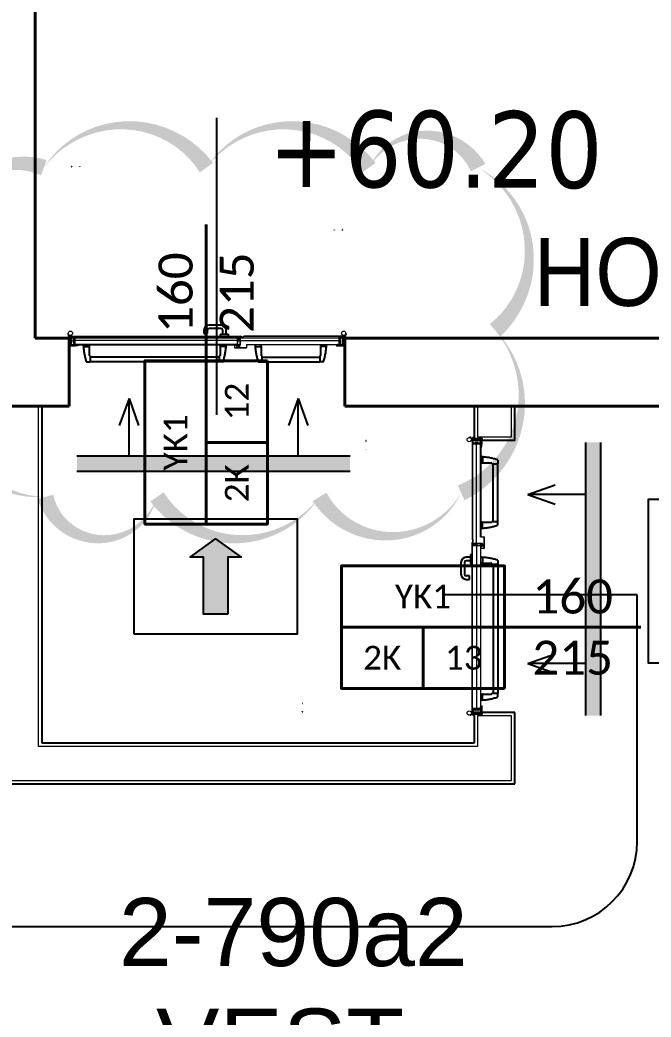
# Model space of a CAD drawing. Header units: centimetres. Extents: x -678439 to 55805, y -426864 to 17948.
# Drawn here: x 49681 to 50052, y 10105 to 10691 of the extents above; entities that cross this region are included whole.
import ezdxf
from ezdxf.enums import TextEntityAlignment as Align

# ---------------------------------------------------------------- set-up
doc = ezdxf.new("R2010")
doc.units = ezdxf.units.CM
doc.header["$LTSCALE"] = 0.01
doc.header["$MEASUREMENT"] = 0
doc.linetypes.add('DOT', pattern=[6.35, 0, -6.35])
doc.linetypes.add('HIDDEN', pattern=[9.525, 6.35, -3.175])
doc.layers.get('0').update_dxf_attribs({"lineweight": 0})
for name, color, linetype in [('6', 242, 'Continuous'), ('AG-DOOR', 2, 'Continuous'), ('AG-DOOR-OPENING', 9, 'HIDDEN'), ('AG-HATCH', 9, 'Continuous'), ('AG-PLASTER', 73, 'Continuous'), ('AR-REV06', 252, 'Continuous'), ('V_KOT', 2, 'Continuous')]:
    doc.layers.add(name, color=color, linetype=linetype)
for name, color, linetype, lineweight in [('AG-DOOR-NOTATION-FIRE', 1, 'Continuous', 40), ('AG-Door_Aluminum', 60, 'Continuous', 13), ('AG-Furniture', 9, 'Continuous', 9), ('AG-Insulation_Heat_Rockwool', 95, 'BATTING', 13), ('AG-Wall', 4, 'Continuous', 20), ('AI-040 @ 250', 2, 'Continuous', 20), ('HOLD', 7, 'Continuous', 0), ('PERDE DUVAR', 5, 'Continuous', 40), ('sıva', 160, 'Continuous', 9)]:
    doc.layers.add(name, color=color, linetype=linetype, lineweight=lineweight)
doc.styles.add('Arial', font='arial.ttf')
doc.styles.add('ARIAL-ING', font='arial.ttf')
doc.styles.add('CALIBRI LIGHT', font='calibril.ttf')
doc.linetypes.add('BATTING', pattern='A,0.0001,-0.1,[134,ltypeshp.shx,S=0.1,R=0,X=-0.1,Y=0],-0.2,[134,ltypeshp.shx,S=0.1,R=180,X=0.1,Y=0],-0.1', length=0.4001)

# ---------------------------------------------------------------- blocks, each defined once
blk = doc.blocks.new('conta')
at = {"layer": 'sıva', "ltscale": 10}
for p, q in [((-2649.87, 5345.53), (-2649.81, 5345.61)), ((-2649.25, 5345.41), (-2649.09, 5345.51)), ((-2649.88, 5344.46), (-2649.78, 5344.3)), ((-2649.78, 5344.3), (-2649.74, 5344.3)), ((-2649.72, 5345.4), (-2649.28, 5345.4)), ((-2648.97, 5344.05), (-2648.78, 5343.8)), ((-2648.87, 5344.09), (-2648.7, 5343.86)), ((-2648.83, 5344.87), (-2648.56, 5345.24)), ((-2648.77, 5345.12), (-2648.63, 5345.3)), ((-2648.71, 5343.79), (-2648.71, 5343.79)), ((-2648.56, 5345.31), (-2648.56, 5345.31))]:
    blk.add_line(p, q, dxfattribs=at)
for centre, radius, start, end in [((-2653.03, 5345), 3.19, 350.46739, 8.93723), ((-2649.83, 5345.5), 0.05, 140.63452, 188.93723), ((-2649.74, 5345.58), 0.0696, 22.24275, 159.25804), ((-2649.08, 5345.49), 0.03, 4.79721, 123.00619), ((-2650.22, 5344.99), 1.27, 338.70659, 23.04177), ((-2649.01, 5345.57), 0.05, 18.79511, 42.1429), ((-2651.17, 5344.83), 2.33, 7.58966, 18.79511), ((-2649.87, 5344.47), 0.02, 170.46739, 213.74513), ((-2650.94, 5345.01), 1.24, 340.33821, 16.77718), ((-2649.74, 5344.58), 0.03, 160.33821, 273.26661), ((-2649.72, 5345.37), 0.03, 90, 196.77718), ((-2649.56, 5341.55), 3.01, 80.43616, 93.26661), ((-2649.28, 5345.45), 0.05, 270, 303.00619), ((-2649.22, 5344.14), 0.231, 353.95711, 81.90038), ((-2649.06, 5344.54), 0.03, 260.43616, 338.70659), ((-2648.89, 5344.11), 0.1, 173.95711, 217.26527), ((-2658.2, 5345.19), 9.36, 353.68569, 357.8537), ((-2648.79, 5344.15), 0.1, 173.68569, 217.26527), ((-2648.81, 5345.15), 0.05, 187.58966, 322.73473), ((-2648.79, 5344.84), 0.05, 142.73473, 180.2669), ((-2648.74, 5343.83), 0.05, 217.26527, 307.26527), ((-2648.74, 5343.83), 0.05, 307.26527, 37.26527), ((-2648.59, 5345.27), 0.05, 52.73473, 142.73473), ((-2648.59, 5345.27), 0.05, 322.73473, 52.73473)]:
    blk.add_arc(centre, radius, start, end, dxfattribs=at)
for points, knots in [([(-2648.98, 5345.6), (-2649, 5345.63), (-2649.09, 5345.71), (-2649.23, 5345.44), (-2649.32, 5345.74), (-2649.39, 5345.46), (-2649.51, 5345.75), (-2649.59, 5345.5), (-2649.65, 5345.57), (-2649.68, 5345.61)], [0.0086373, 0.0086373, 0.0086373, 0.0086373, 0.1097304, 0.3133405, 0.4430081, 0.5658764, 0.7165186, 0.8527974, 0.9648495, 0.9648495, 0.9648495, 0.9648495]), ([(-2649.74, 5344.31), (-2649.74, 5344.34), (-2649.7, 5344.52), (-2649.59, 5344.33), (-2649.34, 5344.36), (-2649.23, 5344.37), (-2649.18, 5344.37)], [0, 0, 0, 0, 0.1008757, 0.3841126, 0.5436166, 0.6906785, 0.6906785, 0.6906785, 0.6906785])]:
    blk.add_open_spline(points, degree=3, knots=knots, dxfattribs=at)
blk = doc.blocks.new('YANGIN KAC KAPI')
at = {"layer": 'AG-HATCH', "lineweight": 5, "ltscale": 2}
h = blk.add_hatch(color=256, dxfattribs=at)
h.dxf.hatch_style = 1
h.paths.add_polyline_path([(-1.5935, -0.0225), (-1.5955, -0.0225), (-1.5955, -0.0085), (-1.5935, -0.0085)])
h = blk.add_hatch(color=256, dxfattribs=at)
h.dxf.hatch_style = 1
h.paths.add_polyline_path([(-0.0265, -0.0225), (-0.0245, -0.0225), (-0.0245, -0.0085), (-0.0265, -0.0085)])
at = {"layer": 'AG-DOOR', "color": 4, "lineweight": -2, "ltscale": 10}
for p, q in [((-0.728, 0.0772), (-0.798, 0.0772)), ((-0.828, 0.0472), (-0.828, 0.0272)), ((-0.828, 0.0272), (-0.808, 0.0272)), ((-0.808, 0.0272), (-0.808, 0.0472)), ((-0.728, 0.0572), (-0.798, 0.0572)), ((-0.733, 0.0187), (-0.733, 0.0112)), ((-0.6855, 0.0212), (-0.7305, 0.0212)), ((-0.718, 0.0212), (-0.718, 0.0472)), ((-0.698, 0.0212), (-0.698, 0.0472)), ((-0.683, 0.0112), (-0.683, 0.0187))]:
    blk.add_line(p, q, dxfattribs=at)
at = {"layer": 'AG-DOOR', "color": 9, "linetype": 'HIDDEN', "ltscale": 100}
for p, q in [((-1.5372, -0.0463), (-1.5372, -0.0388)), ((-1.5372, -0.0463), (-1.5372, -0.0388)), ((-1.5372, -0.0463), (-1.5372, -0.0388)), ((-1.5347, -0.0488), (-1.5047, -0.0488)), ((-1.5022, -0.0388), (-1.5022, -0.0463)), ((-1.5022, -0.0463), (-1.5022, -0.1013)), ((-0.733, -0.0463), (-0.733, -0.0388)), ((-0.733, -0.0463), (-0.733, -0.0388)), ((-0.733, -0.0463), (-0.733, -0.0388)), ((-0.733, -0.0463), (-0.733, -0.1013)), ((-0.7005, -0.0488), (-0.7305, -0.0488)), ((-0.698, -0.0388), (-0.698, -0.0463)), ((-0.527, -0.0388), (-0.527, -0.0463)), ((-0.5245, -0.0488), (-0.4945, -0.0488)), ((-0.492, -0.0463), (-0.492, -0.0388)), ((-0.492, -0.0463), (-0.492, -0.0388)), ((-0.492, -0.0463), (-0.492, -0.0388)), ((-0.492, -0.0463), (-0.492, -0.1013)), ((-0.1428, -0.0388), (-0.1428, -0.0463)), ((-0.1428, -0.0463), (-0.1428, -0.1013)), ((-0.1103, -0.0488), (-0.1403, -0.0488)), ((-0.1078, -0.0463), (-0.1078, -0.0388)), ((-0.1078, -0.0463), (-0.1078, -0.0388)), ((-0.1078, -0.0463), (-0.1078, -0.0388)), ((-1.4972, -0.1038), (-1.4997, -0.1038)), ((-1.4972, -0.1038), (-1.4972, -0.1388)), ((-0.738, -0.1113), (-1.4972, -0.1113)), ((-0.738, -0.1038), (-0.738, -0.1388)), ((-0.738, -0.1038), (-0.7355, -0.1038)), ((-0.487, -0.1038), (-0.4895, -0.1038)), ((-0.487, -0.1038), (-0.487, -0.1388)), ((-0.487, -0.1113), (-0.1478, -0.1113)), ((-0.1478, -0.1038), (-0.1478, -0.1388)), ((-0.1478, -0.1038), (-0.1453, -0.1038)), ((-1.5179, -0.1388), (-1.4972, -0.1388)), ((-0.738, -0.1388), (-1.4972, -0.1388)), ((-0.7173, -0.1388), (-0.738, -0.1388)), ((-0.5077, -0.1388), (-0.487, -0.1388)), ((-0.487, -0.1388), (-0.1478, -0.1388)), ((-0.1271, -0.1388), (-0.1478, -0.1388))]:
    blk.add_line(p, q, dxfattribs=at)
at = {"layer": 'AG-DOOR', "color": 9, "ltscale": 10}
for p, q in [((-0.627, -0.001), (-0.63, -0.001)), ((-0.63, -0.0203), (-0.627, -0.0203)), ((-0.627, -0.016), (-0.627, -0.001)), ((-0.627, -0.0035), (-0.617, -0.0035)), ((-0.627, -0.0055), (-0.617, -0.0055)), ((-0.617, -0.0095), (-0.627, -0.016)), ((-0.627, -0.0203), (-0.627, -0.016))]:
    blk.add_line(p, q, dxfattribs=at)
at = {"layer": 'AG-DOOR', "color": 4, "lineweight": -2, "ltscale": 10}
for centre, radius, start, end in [((-0.798, 0.0472), 0.03, 90, 180), ((-0.728, 0.0472), 0.03, 0, 90), ((-0.798, 0.0472), 0.01, 90, 180), ((-0.7305, 0.0187), 0.0025, 90, 180), ((-0.728, 0.0472), 0.01, 0, 90), ((-0.6855, 0.0187), 0.0025, 0, 90)]:
    blk.add_arc(centre, radius, start, end, dxfattribs=at)
at = {"layer": 'AG-DOOR', "color": 9, "linetype": 'HIDDEN', "ltscale": 100}
for centre, radius, start, end in [((-1.1616, -0.0232), 0.3763, 183.52771, 197.61984), ((-1.5347, -0.0463), 0.0025, 180, 270), ((-1.5047, -0.0463), 0.0025, 270, 0), ((-0.7305, -0.0463), 0.0025, 180, 270), ((-0.7305, -0.0463), 0.0025, 180, 270), ((-0.7305, -0.0463), 0.0025, 180, 270), ((-1.0736, -0.0232), 0.3763, 342.38016, 356.47229), ((-0.7005, -0.0463), 0.0025, 270, 0), ((-0.1514, -0.0232), 0.3763, 183.52771, 197.61984), ((-0.5245, -0.0463), 0.0025, 180, 270), ((-0.4945, -0.0463), 0.0025, 270, 0), ((-0.4945, -0.0463), 0.0025, 270, 0), ((-0.4945, -0.0463), 0.0025, 270, 0), ((-0.1403, -0.0463), 0.0025, 180, 270), ((-0.4834, -0.0232), 0.3763, 342.38016, 356.47229), ((-0.1103, -0.0463), 0.0025, 270, 0), ((-1.4997, -0.1013), 0.0025, 180, 270), ((-0.7355, -0.1013), 0.0025, 270, 0), ((-0.4895, -0.1013), 0.0025, 180, 270), ((-0.1453, -0.1013), 0.0025, 270, 0), ((-1.5179, -0.1363), 0.0025, 197.61984, 270), ((-0.7173, -0.1363), 0.0025, 270, 342.38016), ((-0.5077, -0.1363), 0.0025, 197.61984, 270), ((-0.1271, -0.1363), 0.0025, 270, 342.38016)]:
    blk.add_arc(centre, radius, start, end, dxfattribs=at)
at = {"layer": 'AG-DOOR-OPENING', "color": 9, "linetype": 'DOT', "ltscale": 80}
for points in [[(-1.607, 0.0112), (-1.607, 1.0072, -0.414214), (-1.606, 1.0082), (-1.558, 1.0082, -0.414214), (-1.557, 1.0072), (-1.557, 0.0112)], [(-0.013, 0.0112), (-0.013, 0.6352, 0.414214), (-0.014, 0.6362), (-0.062, 0.6362, 0.414214), (-0.063, 0.6352), (-0.063, 0.0112)]]:
    blk.add_lwpolyline(points, format="xyb", dxfattribs=at)
for centre, radius, start, end in [((-1.6077, 0.0095), 0.9977, 0.0403, 89.95951), ((-0.015, 0.0395), 0.5957, 89.80913, 182.81068)]:
    blk.add_arc(centre, radius, start, end, dxfattribs=at)
at = {"layer": 'AG-Door_Aluminum', "color": 9, "ltscale": 10}
for p, q in [((-1.6255, 0.0251), (-1.629, 0.024)), ((-1.6213, 0.0143), (-1.6205, 0.0108)), ((-1.6205, 0.0108), (-1.6176, 0.0114)), ((-1.6176, 0.0114), (-1.6186, 0.0162)), ((-1.6176, 0.01), (-1.6176, 0.0167)), ((-1.6146, 0.01), (-1.6146, 0.0161)), ((-1.6047, 0.0195), (-1.6095, 0.0149)), ((-1.592, 0.008), (-1.6068, 0.008)), ((-1.592, 0.005), (-1.5931, 0.005)), ((-1.59, -0.0085), (-1.59, 0.003)), ((-0.03, -0.0085), (-0.03, 0.003)), ((-0.028, 0.008), (-0.0132, 0.008)), ((-0.028, 0.005), (-0.0269, 0.005)), ((-0.0153, 0.0195), (-0.0105, 0.0149)), ((-0.0054, 0.01), (-0.0054, 0.0161)), ((-0.0024, 0.01), (-0.0024, 0.0167)), ((-0.0024, 0.0114), (-0.0014, 0.0162)), ((0.0005, 0.0108), (-0.0024, 0.0114)), ((0.0013, 0.0143), (0.0005, 0.0108)), ((0.0055, 0.0251), (0.009, 0.024)), ((-1.59, -0.0174), (-1.59, -0.0085)), ((-1.587, -0.0174), (-1.59, -0.0174)), ((-0.033, -0.0174), (-0.03, -0.0174)), ((-0.03, -0.0174), (-0.03, -0.0085))]:
    blk.add_line(p, q, dxfattribs=at)
at = {"layer": 'AG-Door_Aluminum', "ltscale": 0.3}
for p, q in [((-1.607, 0.0092), (-1.607, 0.0102)), ((-1.606, 0.0112), (-0.6109, 0.0112)), ((-1.606, 0.0102), (-0.611, 0.0102)), ((-1.606, 0.0102), (-1.606, 0.0092)), ((-1.606, 0.0092), (-1.587, 0.0092)), ((-1.606, 0.0082), (-1.589, 0.0082)), ((-1.605, 0.0092), (-1.605, 0.0102)), ((-1.589, 0.0092), (-1.589, 0.0082)), ((-1.587, -0.0085), (-1.587, 0.0092)), ((-1.586, -0.0085), (-1.586, 0.0092)), ((-0.631, -0.0085), (-0.631, 0.0092)), ((-0.63, -0.0085), (-0.63, 0.0092)), ((-0.611, 0.0092), (-0.63, 0.0092)), ((-0.628, 0.0092), (-0.628, 0.0082)), ((-0.611, 0.0082), (-0.628, 0.0082)), ((-0.6186, 0.006), (-0.6186, -0.0005)), ((-0.6176, 0.007), (-0.5982, 0.007)), ((-0.6171, 0.006), (-0.5977, 0.006)), ((-0.612, 0.0092), (-0.612, 0.0102)), ((-0.611, 0.0102), (-0.611, 0.0092)), ((-0.61, 0.0092), (-0.61, 0.0102)), ((-0.5982, 0.007), (-0.5945, 0.0112)), ((-0.5977, 0.006), (-0.5941, 0.0102)), ((-0.014, 0.0112), (-0.5945, 0.0112)), ((-0.014, 0.0102), (-0.5941, 0.0102)), ((-0.034, -0.0085), (-0.034, 0.0092)), ((-0.033, -0.0085), (-0.033, 0.0092)), ((-0.014, 0.0092), (-0.033, 0.0092)), ((-0.031, 0.0092), (-0.031, 0.0082)), ((-0.014, 0.0082), (-0.031, 0.0082)), ((-0.015, 0.0092), (-0.015, 0.0102)), ((-0.014, 0.0102), (-0.014, 0.0092)), ((-0.013, 0.0092), (-0.013, 0.0102)), ((-1.587, -0.0378), (-1.587, -0.0085)), ((-1.586, -0.0378), (-1.586, -0.0085)), ((-0.631, -0.0378), (-1.586, -0.0378)), ((-1.586, -0.0388), (-0.631, -0.0388)), ((-0.6468, -0.0576), (-0.6468, -0.0421)), ((-0.6458, -0.0411), (-0.6335, -0.0411)), ((-0.6458, -0.0571), (-0.6458, -0.0426)), ((-0.5783, -0.0586), (-0.6458, -0.0586)), ((-0.6453, -0.0421), (-0.6341, -0.0421)), ((-0.5788, -0.0576), (-0.6453, -0.0576)), ((-0.6336, -0.0427), (-0.6348, -0.0489)), ((-0.6338, -0.0501), (-0.6186, -0.0501)), ((-0.631, -0.0378), (-0.631, -0.0085)), ((-0.63, -0.0378), (-0.63, -0.0085)), ((-0.6176, -0.0491), (-0.6176, -0.0416)), ((-0.5783, -0.0388), (-0.5783, -0.0571)), ((-0.5773, -0.0378), (-0.034, -0.0378)), ((-0.5773, -0.0393), (-0.5773, -0.0576)), ((-0.034, -0.0388), (-0.5768, -0.0388)), ((-0.034, -0.0378), (-0.034, -0.0085)), ((-0.033, -0.0378), (-0.033, -0.0085))]:
    blk.add_line(p, q, dxfattribs=at)
at = {"layer": 'AG-Door_Aluminum', "color": 4, "ltscale": 0.3}
for p, q in [((-1.5948, 0.0044), (-1.5948, -0.0057)), ((-0.0252, 0.0044), (-0.0252, -0.0057)), ((-1.5953, -0.0384), (-1.6067, -0.0384)), ((-1.5973, -0.0085), (-1.5973, -0.0082)), ((-1.5973, -0.0228), (-1.5973, -0.0085)), ((-1.5948, -0.0253), (-1.5948, -0.0379)), ((-0.0252, -0.0253), (-0.0252, -0.0379)), ((-0.0247, -0.0384), (-0.0133, -0.0384)), ((-0.0227, -0.0085), (-0.0227, -0.0082)), ((-0.0227, -0.0228), (-0.0227, -0.0085))]:
    blk.add_line(p, q, dxfattribs=at)
for points in [[(-1.6242, 0.0074), (-1.6242, 0), (-1.626, 0), (-1.626, 0.0074, -0.414214), (-1.6234, 0.01), (-1.6124, 0.01, -0.414214), (-1.61, 0.0076, 0.414214), (-1.6094, 0.007), (-1.5956, 0.007)], [(-1.5956, 0.0052), (-1.6094, 0.0052, -0.414214), (-1.6118, 0.0076, 0.414214), (-1.6124, 0.0082), (-1.6234, 0.0082, 0.414214), (-1.6242, 0.0074)], [(-1.593, 0.0044), (-1.593, -0.006, -0.414214), (-1.595, -0.008, 0.414214), (-1.5955, -0.0085), (-1.5955, -0.0225, 0.414214), (-1.595, -0.023, -0.414214), (-1.593, -0.025), (-1.593, -0.0379, -0.414214), (-1.5953, -0.0402), (-1.6067, -0.0402, 1), (-1.6067, -0.0432), (-1.5718, -0.0432)], [(-0.027, 0.0044), (-0.027, -0.006, 0.414214), (-0.025, -0.008, -0.414214), (-0.0245, -0.0085), (-0.0245, -0.0225, -0.414214), (-0.025, -0.023, 0.414214), (-0.027, -0.025), (-0.027, -0.0379, 0.414214), (-0.0247, -0.0402), (-0.0133, -0.0402, -1), (-0.0133, -0.0432), (-0.0482, -0.0432)], [(0.0042, 0.0074), (0.0042, 0), (0.006, 0), (0.006, 0.0074, 0.414214), (0.0034, 0.01), (-0.0076, 0.01, 0.414214), (-0.01, 0.0076, -0.414214), (-0.0106, 0.007), (-0.0244, 0.007)], [(-0.0244, 0.0052), (-0.0106, 0.0052, 0.414214), (-0.0082, 0.0076, -0.414214), (-0.0076, 0.0082), (0.0034, 0.0082, -0.414214), (0.0042, 0.0074)], [(-1.581, -0.0432), (-1.581, -0.0414), (-1.5718, -0.0414, -1), (-1.5718, -0.045), (-1.6067, -0.045)], [(-0.039, -0.0432), (-0.039, -0.0414), (-0.0482, -0.0414, 1), (-0.0482, -0.045), (-0.0133, -0.045)]]:
    blk.add_lwpolyline(points, format="xyb", dxfattribs=at)
at = {"layer": 'AG-Door_Aluminum', "ltscale": 0.3}
for points in [[(-0.6176, 0.0055), (-0.6176, 0, 0.414214), (-0.6171, -0.0005), (-0.6168, -0.0005, -0.414214), (-0.6158, -0.0015), (-0.6158, -0.0401, -0.414214), (-0.6168, -0.0411), (-0.6171, -0.0411)], [(-0.6176, -0.0015), (-0.6173, -0.0015, -0.414214), (-0.6168, -0.002), (-0.6168, -0.0396, -0.414214), (-0.6173, -0.0401), (-0.6176, -0.0401, 0.414214), (-0.6186, -0.0411), (-0.6186, -0.0486, -0.414214), (-0.6191, -0.0491), (-0.6332, -0.0491, -0.469603), (-0.6337, -0.0485), (-0.6325, -0.0422)]]:
    blk.add_lwpolyline(points, format="xyb", dxfattribs=at)
at = {"layer": 'AG-Door_Aluminum', "color": 9, "ltscale": 10}
for centre in [(-1.6134, 0.0286), (-0.0066, 0.0286)]:
    blk.add_circle(centre, 0.0126, dxfattribs=at)
for centre, radius, start, end in [((-1.6134, 0.0286), 0.0163, 196.34581, 241.20119), ((-1.6215, 0.0156), 0.00297, 12.12919, 36.6827), ((-1.6068, 0.012), 0.007, 144.8285, 196.60081), ((-1.6068, 0.012), 0.004, 133.50103, 269.7288), ((-1.592, 0.003), 0.005, 0, 89.99772), ((-1.592, 0.003), 0.002, 0, 90), ((-0.028, 0.003), 0.005, 90.00228, 180), ((-0.028, 0.003), 0.002, 90, 180), ((-0.0132, 0.012), 0.004, 270.2712, 46.49897), ((-0.0132, 0.012), 0.007, 343.39919, 35.1715), ((0.0015, 0.0156), 0.00297, 143.3173, 167.87081), ((-0.0066, 0.0286), 0.0163, 298.79881, 343.65419)]:
    blk.add_arc(centre, radius, start, end, dxfattribs=at)
at = {"layer": 'AG-Door_Aluminum', "ltscale": 0.3}
for centre, radius, start, end in [((-1.606, 0.0102), 0.001, 90, 180), ((-1.606, 0.0092), 0.001, 180, 270), ((-1.587, 0.0092), 0.001, 0, 90), ((-0.63, 0.0092), 0.001, 90, 180), ((-0.6176, 0.006), 0.001, 90, 180), ((-0.6171, 0.0055), 0.0005, 90, 180), ((-0.611, 0.0102), 0.001, 0, 90), ((-0.611, 0.0092), 0.001, 270, 0), ((-0.033, 0.0092), 0.001, 90, 180), ((-0.014, 0.0102), 0.001, 0, 90), ((-0.014, 0.0092), 0.001, 270, 0), ((-1.586, -0.0378), 0.001, 180, 270), ((-0.6458, -0.0421), 0.001, 90, 180), ((-0.6458, -0.0576), 0.001, 180, 270), ((-0.6453, -0.0426), 0.0005, 90, 180), ((-0.6453, -0.0571), 0.0005, 180, 270), ((-0.6338, -0.0491), 0.001, 168.93196, 270), ((-0.6341, -0.0426), 0.0005, 348.93196, 90), ((-0.6335, -0.0421), 0.001, 349.38034, 90), ((-0.631, -0.0378), 0.001, 270, 0), ((-0.6176, -0.0005), 0.001, 180, 270), ((-0.6186, -0.0491), 0.001, 270, 0), ((-0.6171, -0.0416), 0.0005, 90, 180), ((-0.5788, -0.0571), 0.0005, 270, 0), ((-0.5773, -0.0388), 0.001, 90.00032, 180), ((-0.5783, -0.0576), 0.001, 270, 0), ((-0.5768, -0.0393), 0.0005, 90, 180), ((-0.034, -0.0378), 0.001, 270, 0)]:
    blk.add_arc(centre, radius, start, end, dxfattribs=at)
at = {"layer": 'AG-Door_Aluminum', "color": 4, "ltscale": 0.3}
for centre, radius, start, end in [((-1.5956, 0.0044), 0.0026, 0, 90), ((-1.5956, 0.0044), 0.0008, 0, 90), ((-0.0244, 0.0044), 0.0026, 90, 180), ((-0.0244, 0.0044), 0.0008, 90, 180), ((-1.6067, -0.0417), 0.0033, 90, 270), ((-1.5953, -0.0082), 0.002, 90, 180), ((-1.5953, -0.0228), 0.002, 180, 270), ((-1.5953, -0.0057), 0.0005, 270, 0), ((-1.5953, -0.0253), 0.0005, 0, 90), ((-1.5953, -0.0379), 0.0005, 270, 0), ((-0.0247, -0.0057), 0.0005, 180, 270), ((-0.0247, -0.0253), 0.0005, 90, 180), ((-0.0247, -0.0379), 0.0005, 180, 270), ((-0.0247, -0.0082), 0.002, 0, 90), ((-0.0247, -0.0228), 0.002, 270, 0), ((-0.0133, -0.0417), 0.0033, 270, 90)]:
    blk.add_arc(centre, radius, start, end, dxfattribs=at)
at = {"layer": 'AG-HATCH', "color": 9, "linetype": 'Continuous'}
for p, q in [((-1.606, -0.0432), (-1.5878, -0.0432)), ((-1.6015, -0.0427), (-1.6015, -0.0422)), ((-1.6014, -0.0419), (-1.6004, -0.0403)), ((-1.6003, -0.0413), (-1.5998, -0.0407)), ((-1.6001, -0.0416), (-1.5984, -0.0416)), ((-1.5976, -0.0412), (-1.5971, -0.0403)), ((-1.5969, -0.0413), (-1.5966, -0.0407)), ((-1.5967, -0.0416), (-1.5951, -0.0416)), ((-1.593, -0.0395), (-1.593, -0.0353)), ((-1.592, -0.0352), (-1.5905, -0.0403)), ((-0.019, -0.0432), (-0.0322, -0.0432)), ((-0.028, -0.0352), (-0.0295, -0.0403)), ((-0.027, -0.0395), (-0.027, -0.0353)), ((-0.0233, -0.0416), (-0.0249, -0.0416)), ((-0.0231, -0.0413), (-0.0234, -0.0407)), ((-0.0224, -0.0412), (-0.0229, -0.0403)), ((-0.0199, -0.0416), (-0.0216, -0.0416)), ((-0.0197, -0.0413), (-0.0202, -0.0407)), ((-0.0186, -0.0419), (-0.0196, -0.0403)), ((-0.0185, -0.0427), (-0.0185, -0.0422))]:
    blk.add_line(p, q, dxfattribs=at)
at = {"layer": 'AG-HATCH', "ltscale": 2.5}
for points in [[(-1.62, 0), (-1.61, 0), (-1.61, -0.045), (-1.62, -0.045)], [(-0.01, 0), (0, 0), (0, -0.045), (-0.01, -0.045)]]:
    blk.add_lwpolyline(points, close=True, dxfattribs=at)
at = {"layer": 'AG-HATCH', "lineweight": 5, "ltscale": 2}
for points in [[(-1.5955, -0.0225), (-1.5935, -0.0225), (-1.5935, -0.0085), (-1.5955, -0.0085), (-1.5955, -0.0225)], [(-0.0245, -0.0225), (-0.0265, -0.0225), (-0.0265, -0.0085), (-0.0245, -0.0085), (-0.0245, -0.0225)]]:
    blk.add_lwpolyline(points, dxfattribs=at)
at = {"layer": 'AG-HATCH', "color": 9, "linetype": 'Continuous'}
for centre, radius, start, end in [((-1.601, -0.0422), 0.000526, 144.99231, 180), ((-1.601, -0.0427), 0.000526, 180, 270), ((-1.6001, -0.0405), 0.000316, 324.95864, 145.01524), ((-1.6001, -0.0414), 0.000211, 145.01233, 270), ((-1.5984, -0.0406), 0.00105, 270.01063, 324.99231), ((-1.5968, -0.0405), 0.000316, 331.16903, 157.44011), ((-1.5967, -0.0414), 0.000211, 151.21018, 270), ((-1.5951, -0.0395), 0.00211, 270, 0), ((-1.5925, -0.0353), 0.000526, 15.58841, 180), ((-1.5891, -0.0399), 0.00147, 195.58873, 270), ((-1.5886, -0.0169), 0.0245, 268.78063, 294.54598), ((-1.5925, -0.0108), 0.0327, 278.29216, 296.04744), ((-1.5783, -0.0397), 0.000526, 285.31477, 104.50815), ((-0.0417, -0.0397), 0.000526, 75.49185, 254.68523), ((-0.0275, -0.0108), 0.0327, 243.95256, 261.70784), ((-0.0314, -0.0169), 0.0245, 245.45402, 271.21937), ((-0.0309, -0.0399), 0.00147, 270, 344.41127), ((-0.0275, -0.0353), 0.000526, 0, 164.41159), ((-0.0249, -0.0395), 0.00211, 180, 270), ((-0.0232, -0.0405), 0.000316, 22.55989, 208.83097), ((-0.0233, -0.0414), 0.000211, 270, 28.78982), ((-0.0216, -0.0406), 0.00105, 215.00769, 269.98937), ((-0.0199, -0.0405), 0.000316, 34.98476, 215.04136), ((-0.0199, -0.0414), 0.000211, 270, 34.98767), ((-0.019, -0.0427), 0.000526, 270, 0), ((-0.019, -0.0422), 0.000526, 0, 35.00769)]:
    blk.add_arc(centre, radius, start, end, dxfattribs=at)
at = {"layer": 'AG-Insulation_Heat_Rockwool', "ltscale": 48}
for p, q in [((-0.631, -0.0138), (-1.586, -0.0138)), ((-0.6158, -0.0138), (-0.034, -0.0138))]:
    blk.add_line(p, q, dxfattribs=at)
at = {"layer": 'AG-DOOR', "xscale": -0.01, "yscale": 0.01, "zscale": 0.01, "rotation": 270}
blk.add_blockref('conta', (-54.0784, 26.4499), dxfattribs=at)
blk = doc.blocks.new('*U93')
at = {"style": 'Arial'}
for tag, p in [('NO', (1.676, 0.8)), ('MAHAL', (1.676, -1.8)), ('ALAN', (1.676, -4.4))]:
    blk.add_attdef(tag, text='', height=1.6, dxfattribs=at).set_placement(p, align=Align.MIDDLE_CENTER)
blk = doc.blocks.new('*U273')
blk.add_lwpolyline([(1000, -450), (2200, -450), (2200, 450), (1000, 450)], close=True)
for points in [[(2200, 0), (0, 0)], [(1600, -450), (1600, 0)]]:
    blk.add_lwpolyline(points)
at = {"style": 'CALIBRI LIGHT'}
for tag, height, p in [('GENİŞLİK', 250, (500, 225)), ('KAPIKODU', 175, (1600, 225)), ('YÜKSEKLİK', 250, (500, -225)), ('KATTAKI.SAYISI', 175, (1300, -225)), ('BULUNDUGU.KAT', 175, (1900, -225))]:
    blk.add_attdef(tag, text='', height=height, dxfattribs=at).set_placement(p, align=Align.MIDDLE_CENTER)
blk = doc.blocks.new('A$C4C4F46C8')
at = {"layer": 'AG-Furniture'}
blk.add_lwpolyline([(-5400, 0), (0, 0), (0, -8800), (-5400, -8800)], close=True, dxfattribs=at)
blk = doc.blocks.new('KAPIYON')
at = {"layer": '6'}
blk.add_hatch(color=2, dxfattribs=at).paths.add_polyline_path([(1584376.13, 117133.58), (1584364.18, 117133.58), (1584364.18, 117115.13), (1584364.18, 117105.65), (1584357.61, 117105.65), (1584370.16, 117096.63), (1584382.7, 117105.65), (1584376.13, 117105.65), (1584376.13, 117115.13)])
at = {"layer": '6', "color": 4}
blk.add_lwpolyline([(1584330, 117143.19), (1584410.32, 117143.19), (1584410.32, 117087.02), (1584330, 117087.02), (1584330, 117143.19)], dxfattribs=at)
at = {"layer": '6', "color": 2}
blk.add_lwpolyline([(1584376.13, 117133.58), (1584364.18, 117133.58), (1584364.18, 117115.13), (1584364.18, 117105.65), (1584357.61, 117105.65), (1584370.16, 117096.63), (1584382.7, 117105.65), (1584376.13, 117105.65), (1584376.13, 117115.13)], close=True, dxfattribs=at)
blk = doc.blocks.new('A$C07630900')
at = {"layer": '6', "xscale": 0.5, "yscale": 0.5, "zscale": 0.5, "rotation": 270}
blk.add_blockref('KAPIYON', (-58543.51, 792191.76), dxfattribs=at)
blk = doc.blocks.new('A$C2DA34C5B')
at = {"layer": 'AR-REV06', "xscale": 24, "yscale": 24, "zscale": 24}
blk.add_blockref('A$C07630900', (315.3, -160.4), dxfattribs=at)
blk = doc.blocks.new('I')
at = {"layer": '6', "linetype": 'Continuous'}
blk.add_hatch(color=4, dxfattribs=at).paths.add_polyline_path([(208591, 128493), (208591, 128667), (205379, 128667), (205379, 128493)])
at = {"layer": '6', "color": 4}
for p, q in [((208591, 128667), (205379, 128667)), ((205379, 128493), (208591, 128493))]:
    blk.add_line(p, q, dxfattribs=at)
at = {"layer": '6'}
for p, q in [((205991, 128493), (205991, 127812)), ((207979, 128493), (207979, 127812)), ((205991, 127812), (205877, 128131)), ((205991, 127812), (206104, 128131)), ((207979, 127812), (207866, 128131)), ((207979, 127812), (208093, 128131))]:
    blk.add_line(p, q, dxfattribs=at)
blk = doc.blocks.new('A$C797D3CE4')
at = {"layer": '6', "xscale": -0.4999999999999912, "yscale": 0.4999999999999912, "zscale": 0.4999999999999912, "rotation": 180}
blk.add_blockref('I', (-103492.2, 64333.6), dxfattribs=at)
at = {"layer": '6', "ltscale": 250, "rotation": 270}
blk.add_blockref('A$C2DA34C5B', (-11.9, 33.2), dxfattribs=at)
blk = doc.blocks.new('A$C6B6314DF')
at = {"layer": '6'}
for p, q in [((-15.134, -74.7043), (-15.134, -76.45)), ((-12.6609, -77.5079), (-13.7999, -77.5079)), ((-12.6609, -78.9587), (-12.6609, -77.5079)), ((-19.3726, -79.4587), (-13.1609, -79.4587))]:
    blk.add_line(p, q, dxfattribs=at)
blk.add_arc((-13.1609, -78.9587), 0.5, 270, 0, dxfattribs=at)
at = {"layer": '6', "xscale": -0.0009999999999854, "yscale": 0.0009999999999854, "zscale": 0.0009999999999854}
blk.add_blockref('A$C797D3CE4', (-15.1514, -76.7816), dxfattribs=at)
at = {"layer": '6', "xscale": 0.0009999999999854, "yscale": 0.0009999999999854, "zscale": 0.0009999999999854, "rotation": 90}
blk.add_blockref('A$C797D3CE4', (-12.8757, -77.416), dxfattribs=at)

msp = doc.modelspace()

# ---------------------------------------------------------------- linework, layer by layer
at = {"layer": 'AG-PLASTER'}
for p, q in [((49693.68, 10265.87), (49693.68, 10463.87)), ((49971.68, 10283.87), (49947.68, 10283.87)), ((49947.68, 10283.87), (49947.68, 10265.87)), ((49971.68, 10241.87), (49971.68, 10283.87)), ((49947.68, 10265.87), (49693.68, 10265.87)), ((49547.68, 10241.87), (49971.68, 10241.87))]:
    msp.add_line(p, q, dxfattribs=at)
msp.add_lwpolyline([(49947.68, 10463.87), (49947.68, 10443.87), (49971.68, 10443.87), (49971.68, 10463.87)], dxfattribs=at)
at = {"layer": 'AG-Wall'}
for p, q in [((49691.68, 10263.87), (49691.68, 10463.87)), ((49969.68, 10281.87), (49949.68, 10281.87)), ((49949.68, 10281.87), (49949.68, 10263.87)), ((49969.68, 10243.87), (49969.68, 10281.87)), ((49949.68, 10263.87), (49691.68, 10263.87)), ((49549.68, 10243.87), (49969.68, 10243.87))]:
    msp.add_line(p, q, dxfattribs=at)
msp.add_lwpolyline([(49949.68, 10463.87), (49949.68, 10445.87), (49969.68, 10445.87), (49969.68, 10463.87)], dxfattribs=at)
at = {"layer": 'HOLD'}
msp.add_lwpolyline([(49950.08, 10604.1, 0, 9.56, -0.517742), (49960.08, 10508.5, 0, 9.56, -0.509535), (49940.08, 10412.9, 0, 9.56, -0.583043), (49856.82, 10410.57, 0, 9.56, -0.520567), (49761.22, 10410.57, 0, 9.56, -0.758646), (49695.63, 10410.57, 0, 9.56, -0.441171), (49638.55, 10469.09, 0, 9.56, -0.520567), (49638.55, 10564.69, 0, 9.56, -0.520567), (49694.74, 10604.1, 0, 9.56, -0.520567), (49790.34, 10604.1, 0, 9.56, -0.520567), (49885.93, 10604.1, 0, 9.56, -0.601722)], format="xyseb", close=True, dxfattribs=at)
at = {"layer": 'PERDE DUVAR', "ltscale": 1000, "transparency": 33554687}
for p, q in [((49689.68, 10503.87), (49689.68, 11383.87)), ((49709.68, 10503.87), (49689.68, 10503.87)), ((49709.68, 10503.87), (49709.68, 10463.87)), ((50229.68, 10503.87), (49871.68, 10503.87)), ((49871.68, 10463.87), (49871.68, 10503.87)), ((49649.68, 10463.87), (49709.68, 10463.87)), ((49871.68, 10463.87), (50269.68, 10463.87))]:
    msp.add_line(p, q, dxfattribs=at)

# ---------------------------------------------------------------- block references
at = {"layer": '6', "xscale": 100, "yscale": 100, "zscale": 100}
msp.add_blockref('A$C6B6314DF', (51309.68, 18103.87), dxfattribs=at)
at = {"layer": 'AG-DOOR', "xscale": 100, "yscale": 100, "zscale": 100}
msp.add_blockref('YANGIN KAC KAPI', (49871.68, 10503.87), dxfattribs=at)
at = {"layer": 'AG-DOOR', "xscale": 100, "yscale": 100, "zscale": 100, "rotation": 90}
msp.add_blockref('YANGIN KAC KAPI', (49947.68, 10444.87), dxfattribs=at)
at = {"layer": 'AG-DOOR-NOTATION-FIRE', "ltscale": 0.3}
ref = msp.add_blockref('*U273', (49790.17, 10570.61), dxfattribs=dict(at, xscale=-0.08000000000000002, yscale=0.08000000000000002, zscale=0.08000000000000002, rotation=90))
ref.add_attrib('BULUNDUGU.KAT', '2K', dxfattribs={"layer": '0', "height": 14, "rotation": 90, "style": 'CALIBRI LIGHT'}).set_placement((49808.17, 10418.61), align=Align.MIDDLE_CENTER)
ref.add_attrib('KATTAKI.SAYISI', '12', dxfattribs={"layer": '0', "height": 14, "rotation": 90, "style": 'CALIBRI LIGHT'}).set_placement((49808.17, 10466.61), align=Align.MIDDLE_CENTER)
ref.add_attrib('KAPIKODU', 'YK1', dxfattribs={"layer": '0', "height": 14, "rotation": 90, "style": 'CALIBRI LIGHT'}).set_placement((49772.17, 10442.61), align=Align.MIDDLE_CENTER)
ref.add_attrib('YÜKSEKLİK', '215', dxfattribs={"layer": '0', "height": 20, "rotation": 90, "style": 'CALIBRI LIGHT'}).set_placement((49808.17, 10530.61), align=Align.MIDDLE_CENTER)
ref.add_attrib('GENİŞLİK', '160', dxfattribs={"layer": '0', "height": 20, "rotation": 90, "style": 'CALIBRI LIGHT'}).set_placement((49772.17, 10530.61), align=Align.MIDDLE_CENTER)
ref = msp.add_blockref('*U273', (50045.65, 10334.02), dxfattribs=dict(at, xscale=-0.08000000000000002, yscale=0.08000000000000002, zscale=0.08000000000000002))
ref.add_attrib('BULUNDUGU.KAT', '2K', dxfattribs={"layer": '0', "height": 14, "style": 'CALIBRI LIGHT'}).set_placement((49893.65, 10316.02), align=Align.MIDDLE_CENTER)
ref.add_attrib('KATTAKI.SAYISI', '13', dxfattribs={"layer": '0', "height": 14, "style": 'CALIBRI LIGHT'}).set_placement((49941.65, 10316.02), align=Align.MIDDLE_CENTER)
ref.add_attrib('KAPIKODU', 'YK1', dxfattribs={"layer": '0', "height": 14, "style": 'CALIBRI LIGHT'}).set_placement((49917.65, 10352.02), align=Align.MIDDLE_CENTER)
ref.add_attrib('YÜKSEKLİK', '215', dxfattribs={"layer": '0', "height": 20, "style": 'CALIBRI LIGHT'}).set_placement((50005.65, 10316.02), align=Align.MIDDLE_CENTER)
ref.add_attrib('GENİŞLİK', '160', dxfattribs={"layer": '0', "height": 20, "style": 'CALIBRI LIGHT'}).set_placement((50005.65, 10352.02), align=Align.MIDDLE_CENTER)
at = {"layer": 'AG-Furniture', "xscale": 0.1, "yscale": 0.1, "zscale": 0.1}
msp.add_blockref('A$C4C4F46C8', (50229.68, 11383.87), dxfattribs=at)
at = {"layer": 'AI-040 @ 250', "color": 2, "linetype": 'Continuous', "lineweight": -2, "transparency": 33554610, "xscale": 25, "yscale": 25, "zscale": 25}
msp.add_blockref('*U93', (49799.52, 10134.79), dxfattribs=at).add_auto_attribs({'ALAN': '#######', 'MAHAL': 'VEST.', 'NO': '2-790a2'})

# ---------------------------------------------------------------- texts
at = {"layer": 'HOLD', "style": 'ARIAL-ING', "width": 0.9}
msp.add_text('HOLD', height=40, dxfattribs=at).set_placement((49982.63, 10522.82))
at = {"layer": 'V_KOT', "insert": (50023.24, 10591.23, -0.02), "char_height": 45, "width": 184.417, "attachment_point": 9, "rotation": 359.77768}
msp.add_mtext('\\pt45;{\\fTahoma|b0|i0|c162|p34;+60.20}', dxfattribs=at)

doc.saveas('drawing.dxf')
